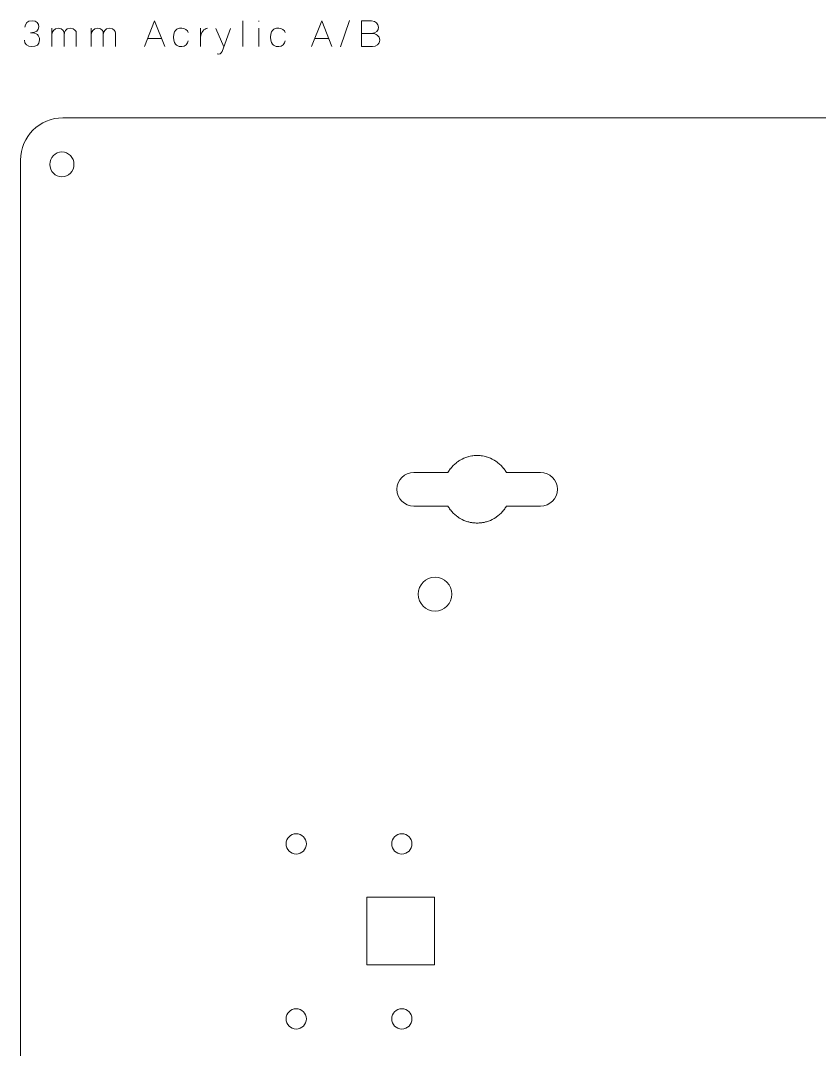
# Model space of a CAD drawing. Header units: inches. Extents: x -20.9 to 23.3, y -6.9 to 3.3.
# Drawn here: x 15.729 to 19.452, y -1.486 to 3.308 of the extents above; entities that cross this region are included whole.
import ezdxf

# ---------------------------------------------------------------- set-up
doc = ezdxf.new("R2010")
doc.units = ezdxf.units.IN
doc.header["$MEASUREMENT"] = 0
doc.layers.add('Layer 1', color=7, linetype='Continuous')

msp = doc.modelspace()

# ---------------------------------------------------------------- linework, layer by layer
at = {"layer": 'Layer 1', "color": 250, "lineweight": 9}
msp.add_lwpolyline([(17.3434, -1.092), (17.3434, -0.7771), (17.6584, -0.7771), (17.6584, -1.092), (17.3434, -1.092)], dxfattribs=at)
at = {"layer": 'Layer 1', "color": 222, "lineweight": 9}
for points, knots in [([(17.2208, 3.1855), (17.2208, 3.1855), (17.2616, 3.3084), (17.2616, 3.3084), (17.2616, 3.3084), (17.2208, 3.1855), (17.2208, 3.1855)], [0, 0, 0, 0, 1, 1, 1, 2, 2, 2, 2]), ([(15.7473, 3.2173), (15.7473, 3.1995), (15.7603, 3.1871), (15.7816, 3.1871), (15.8029, 3.1871), (15.8176, 3.196), (15.8176, 3.218), (15.8176, 3.2399), (15.8046, 3.2518), (15.7756, 3.2518), (15.8044, 3.2516), (15.8138, 3.2634), (15.8138, 3.2794), (15.8138, 3.2954), (15.8056, 3.3079), (15.783, 3.3079), (15.7605, 3.3079), (15.7496, 3.2937), (15.7496, 3.2778), (15.7496, 3.2937), (15.7605, 3.3079), (15.783, 3.3079), (15.8056, 3.3079), (15.8138, 3.2954), (15.8138, 3.2794), (15.8138, 3.2634), (15.8044, 3.2516), (15.7756, 3.2518), (15.8046, 3.2518), (15.8176, 3.2399), (15.8176, 3.218), (15.8176, 3.196), (15.8029, 3.1871), (15.7816, 3.1871), (15.7603, 3.1871), (15.7473, 3.1995), (15.7473, 3.2173)], [0, 0, 0, 0, 1, 1, 1, 2, 2, 2, 3, 3, 3, 4, 4, 4, 5, 5, 5, 6, 6, 6, 7, 7, 7, 8, 8, 8, 9, 9, 9, 10, 10, 10, 11, 11, 11, 12, 12, 12, 12]), ([(15.9318, 3.2504), (15.9318, 3.2581), (15.9268, 3.2724), (15.9056, 3.2726), (15.8845, 3.2728), (15.875, 3.2563), (15.875, 3.2409), (15.875, 3.2563), (15.8845, 3.2728), (15.9056, 3.2726), (15.9268, 3.2724), (15.9318, 3.2581), (15.9318, 3.2504), (15.9318, 3.2504), (15.9318, 3.1871), (15.9318, 3.1871), (15.9318, 3.1871), (15.9318, 3.2504), (15.9318, 3.2504)], [0, 0, 0, 0, 1, 1, 1, 2, 2, 2, 3, 3, 3, 4, 4, 4, 5, 5, 5, 6, 6, 6, 6]), ([(15.875, 3.2726), (15.875, 3.2726), (15.875, 3.1871), (15.875, 3.1871), (15.875, 3.1871), (15.875, 3.2726), (15.875, 3.2726)], [0, 0, 0, 0, 1, 1, 1, 2, 2, 2, 2]), ([(15.9891, 3.2504), (15.9891, 3.2581), (15.9817, 3.2724), (15.9606, 3.2726), (15.9394, 3.2728), (15.9318, 3.2563), (15.9318, 3.2409), (15.9318, 3.2563), (15.9394, 3.2728), (15.9606, 3.2726), (15.9817, 3.2724), (15.9891, 3.2581), (15.9891, 3.2504), (15.9891, 3.2504), (15.9891, 3.1871), (15.9891, 3.1871), (15.9891, 3.1871), (15.9891, 3.2504), (15.9891, 3.2504)], [0, 0, 0, 0, 1, 1, 1, 2, 2, 2, 3, 3, 3, 4, 4, 4, 5, 5, 5, 6, 6, 6, 6]), ([(16.1148, 3.2504), (16.1148, 3.2581), (16.1098, 3.2724), (16.0886, 3.2726), (16.0675, 3.2728), (16.058, 3.2563), (16.058, 3.2409), (16.058, 3.2563), (16.0675, 3.2728), (16.0886, 3.2726), (16.1098, 3.2724), (16.1148, 3.2581), (16.1148, 3.2504), (16.1148, 3.2504), (16.1148, 3.1871), (16.1148, 3.1871), (16.1148, 3.1871), (16.1148, 3.2504), (16.1148, 3.2504)], [0, 0, 0, 0, 1, 1, 1, 2, 2, 2, 3, 3, 3, 4, 4, 4, 5, 5, 5, 6, 6, 6, 6]), ([(16.058, 3.2726), (16.058, 3.2726), (16.058, 3.1871), (16.058, 3.1871), (16.058, 3.1871), (16.058, 3.2726), (16.058, 3.2726)], [0, 0, 0, 0, 1, 1, 1, 2, 2, 2, 2]), ([(16.1721, 3.2504), (16.1721, 3.2581), (16.1647, 3.2724), (16.1436, 3.2726), (16.1224, 3.2728), (16.1148, 3.2563), (16.1148, 3.2409), (16.1148, 3.2563), (16.1224, 3.2728), (16.1436, 3.2726), (16.1647, 3.2724), (16.1721, 3.2581), (16.1721, 3.2504), (16.1721, 3.2504), (16.1721, 3.1871), (16.1721, 3.1871), (16.1721, 3.1871), (16.1721, 3.2504), (16.1721, 3.2504)], [0, 0, 0, 0, 1, 1, 1, 2, 2, 2, 3, 3, 3, 4, 4, 4, 5, 5, 5, 6, 6, 6, 6]), ([(16.3539, 3.3072), (16.3539, 3.3072), (16.4017, 3.1871), (16.4017, 3.1871), (16.4017, 3.1871), (16.3539, 3.3072), (16.3539, 3.3072), (16.3539, 3.3072), (16.3063, 3.1871), (16.3063, 3.1871), (16.3063, 3.1871), (16.3539, 3.3072), (16.3539, 3.3072)], [0, 0, 0, 0, 1, 1, 1, 2, 2, 2, 3, 3, 3, 4, 4, 4, 4]), ([(16.5103, 3.2143), (16.5098, 3.2003), (16.4948, 3.1871), (16.4806, 3.1871), (16.4666, 3.1871), (16.4425, 3.1895), (16.4425, 3.2313), (16.4425, 3.2729), (16.4695, 3.2734), (16.4813, 3.2734), (16.4931, 3.2734), (16.5088, 3.2643), (16.5098, 3.2526), (16.5088, 3.2643), (16.4931, 3.2734), (16.4813, 3.2734), (16.4695, 3.2734), (16.4425, 3.2729), (16.4425, 3.2313), (16.4425, 3.1895), (16.4666, 3.1871), (16.4806, 3.1871), (16.4948, 3.1871), (16.5098, 3.2003), (16.5103, 3.2143)], [0, 0, 0, 0, 1, 1, 1, 2, 2, 2, 3, 3, 3, 4, 4, 4, 5, 5, 5, 6, 6, 6, 7, 7, 7, 8, 8, 8, 8]), ([(16.6006, 3.2726), (16.5851, 3.2728), (16.5674, 3.2499), (16.5679, 3.2308), (16.5674, 3.2499), (16.5851, 3.2728), (16.6006, 3.2726)], [0, 0, 0, 0, 1, 1, 1, 2, 2, 2, 2]), ([(16.5679, 3.2726), (16.5679, 3.2726), (16.5679, 3.1871), (16.5679, 3.1871), (16.5679, 3.1871), (16.5679, 3.2726), (16.5679, 3.2726)], [0, 0, 0, 0, 1, 1, 1, 2, 2, 2, 2]), ([(16.6761, 3.1866), (16.6761, 3.1866), (16.639, 3.2721), (16.639, 3.2721), (16.639, 3.2721), (16.6761, 3.1866), (16.6761, 3.1866)], [0, 0, 0, 0, 1, 1, 1, 2, 2, 2, 2]), ([(16.668, 3.1646), (16.668, 3.1646), (16.7076, 3.2714), (16.7076, 3.2714), (16.7076, 3.2714), (16.668, 3.1646), (16.668, 3.1646), (16.6645, 3.1553), (16.6564, 3.1493), (16.6453, 3.1528), (16.6564, 3.1493), (16.6645, 3.1553), (16.668, 3.1646)], [0, 0, 0, 0, 1, 1, 1, 2, 2, 2, 3, 3, 3, 4, 4, 4, 4]), ([(16.7651, 3.1871), (16.7651, 3.1871), (16.7651, 3.3072), (16.7651, 3.3072), (16.7651, 3.3072), (16.7651, 3.1871), (16.7651, 3.1871)], [0, 0, 0, 0, 1, 1, 1, 2, 2, 2, 2]), ([(16.8388, 3.3044), (16.8388, 3.3044), (16.8388, 3.3074), (16.8388, 3.3074), (16.8388, 3.3074), (16.8388, 3.3044), (16.8388, 3.3044)], [0, 0, 0, 0, 1, 1, 1, 2, 2, 2, 2]), ([(16.8388, 3.1873), (16.8388, 3.1873), (16.8388, 3.2728), (16.8388, 3.2728), (16.8388, 3.2728), (16.8388, 3.187), (16.8388, 3.1873)], [0, 0, 0, 0, 1, 1, 1, 2, 2, 2, 2]), ([(16.9324, 3.1871), (16.9184, 3.1871), (16.8943, 3.1895), (16.8943, 3.2313), (16.8943, 3.2729), (16.9213, 3.2734), (16.9331, 3.2734), (16.9449, 3.2734), (16.9606, 3.2643), (16.9616, 3.2526), (16.9606, 3.2643), (16.9449, 3.2734), (16.9331, 3.2734), (16.9213, 3.2734), (16.8943, 3.2729), (16.8943, 3.2313), (16.8943, 3.1895), (16.9184, 3.1871), (16.9324, 3.1871), (16.9466, 3.1871), (16.9616, 3.2003), (16.9621, 3.2143), (16.9616, 3.2003), (16.9466, 3.1871), (16.9324, 3.1871)], [0, 0, 0, 0, 1, 1, 1, 2, 2, 2, 3, 3, 3, 4, 4, 4, 5, 5, 5, 6, 6, 6, 7, 7, 7, 8, 8, 8, 8]), ([(17.0846, 3.1871), (17.0846, 3.1871), (17.1323, 3.3072), (17.1323, 3.3072), (17.1323, 3.3072), (17.1801, 3.1871), (17.1801, 3.1871), (17.1801, 3.1871), (17.1323, 3.3072), (17.1323, 3.3072), (17.1323, 3.3072), (17.0846, 3.1871), (17.0846, 3.1871)], [0, 0, 0, 0, 1, 1, 1, 2, 2, 2, 3, 3, 3, 4, 4, 4, 4]), ([(17.3636, 3.2489), (17.3876, 3.2489), (17.3974, 3.2634), (17.3969, 3.2779), (17.3962, 3.2924), (17.3861, 3.3072), (17.3639, 3.3072), (17.3639, 3.3072), (17.3174, 3.3072), (17.3174, 3.3072), (17.3174, 3.3072), (17.3174, 3.1871), (17.3174, 3.1871), (17.3174, 3.1871), (17.3686, 3.1871), (17.3686, 3.1871), (17.3876, 3.1871), (17.4026, 3.1985), (17.4026, 3.2174), (17.4022, 3.2364), (17.3864, 3.2489), (17.3636, 3.2489), (17.3864, 3.2489), (17.4022, 3.2364), (17.4026, 3.2174), (17.4026, 3.1985), (17.3876, 3.1871), (17.3686, 3.1871), (17.3686, 3.1871), (17.3174, 3.1871), (17.3174, 3.1871), (17.3174, 3.1871), (17.3174, 3.3072), (17.3174, 3.3072), (17.3174, 3.3072), (17.3639, 3.3072), (17.3639, 3.3072), (17.3861, 3.3072), (17.3962, 3.2924), (17.3969, 3.2779), (17.3974, 3.2634), (17.3876, 3.2489), (17.3636, 3.2489), (17.3636, 3.2489), (17.3174, 3.2489), (17.3174, 3.2489), (17.3174, 3.2489), (17.3636, 3.2489), (17.3636, 3.2489)], [0, 0, 0, 0, 1, 1, 1, 2, 2, 2, 3, 3, 3, 4, 4, 4, 5, 5, 5, 6, 6, 6, 7, 7, 7, 8, 8, 8, 9, 9, 9, 10, 10, 10, 11, 11, 11, 12, 12, 12, 13, 13, 13, 14, 14, 14, 15, 15, 15, 16, 16, 16, 16]), ([(16.3866, 3.2249), (16.3866, 3.2249), (16.3213, 3.2249), (16.3213, 3.2249), (16.3213, 3.2249), (16.3866, 3.2249), (16.3866, 3.2249)], [0, 0, 0, 0, 1, 1, 1, 2, 2, 2, 2]), ([(17.0996, 3.2249), (17.0996, 3.2249), (17.1649, 3.2249), (17.1649, 3.2249), (17.1649, 3.2249), (17.0996, 3.2249), (17.0996, 3.2249)], [0, 0, 0, 0, 1, 1, 1, 2, 2, 2, 2])]:
    msp.add_open_spline(points, degree=3, knots=knots, dxfattribs=at)
at = {"layer": 'Layer 1', "color": 250, "lineweight": 9}
for points, knots in [([(15.8081, -4.9417), (15.7646, -4.9417), (15.7293, -4.9769), (15.7293, -5.0204), (15.7293, -5.0204), (15.7293, -6.0028), (15.7293, -6.0028), (15.7293, -6.1111), (15.8179, -6.1997), (15.9262, -6.1997), (15.9262, -6.1997), (21.438, -6.1997), (21.438, -6.1997), (21.5462, -6.1997), (21.6348, -6.1111), (21.6348, -6.0028), (21.6348, -6.0028), (21.6348, 2.6586), (21.6348, 2.6586), (21.6348, 2.7668), (21.5462, 2.8554), (21.438, 2.8554), (21.438, 2.8554), (15.9262, 2.8554), (15.9262, 2.8554), (15.8179, 2.8554), (15.7293, 2.7668), (15.7293, 2.6586), (15.7293, 2.6586), (15.7293, -3.3909), (15.7293, -3.3909), (15.7293, -3.4343), (15.7646, -3.4696), (15.8081, -3.4696), (15.8081, -3.4696), (15.8854, -3.4696), (15.8854, -3.4696), (15.8854, -3.4696), (15.8854, -3.5363), (15.8854, -3.5363), (15.8854, -3.5363), (15.8081, -3.5363), (15.8081, -3.5363), (15.7646, -3.5363), (15.7293, -3.5716), (15.7293, -3.6151), (15.7293, -3.6151), (15.7293, -4.7962), (15.7293, -4.7962), (15.7293, -4.8397), (15.7646, -4.8749), (15.8081, -4.8749), (15.8081, -4.8749), (15.8854, -4.8749), (15.8854, -4.8749), (15.8854, -4.8749), (15.8854, -4.9417), (15.8854, -4.9417), (15.8854, -4.9417), (15.8081, -4.9417), (15.8081, -4.9417)], [0, 0, 0, 0, 1, 1, 1, 2, 2, 2, 3, 3, 3, 4, 4, 4, 5, 5, 5, 6, 6, 6, 7, 7, 7, 8, 8, 8, 9, 9, 9, 10, 10, 10, 11, 11, 11, 12, 12, 12, 13, 13, 13, 14, 14, 14, 15, 15, 15, 16, 16, 16, 17, 17, 17, 18, 18, 18, 19, 19, 19, 20, 20, 20, 20]), ([(15.9781, 2.6382), (15.9781, 2.6061), (15.953, 2.5801), (15.922, 2.5801), (15.8911, 2.5801), (15.8659, 2.6061), (15.8659, 2.6382), (15.8659, 2.6703), (15.8911, 2.6963), (15.922, 2.6963), (15.953, 2.6963), (15.9781, 2.6703), (15.9781, 2.6382)], [0, 0, 0, 0, 1, 1, 1, 2, 2, 2, 3, 3, 3, 4, 4, 4, 4]), ([(17.5615, 1.0455), (17.5615, 1.0455), (17.7206, 1.0455), (17.7206, 1.0455), (17.7206, 1.0455), (17.7206, 1.0455), (17.7206, 1.0455), (17.7239, 1.0398), (17.7276, 1.0343), (17.7316, 1.0291), (17.7317, 1.0288), (17.7319, 1.0286), (17.7321, 1.0283), (17.7401, 1.0179), (17.7494, 1.0085), (17.7598, 1.0004), (17.7603, 1), (17.7608, 0.9996), (17.7613, 0.9992), (17.7659, 0.9957), (17.7706, 0.9925), (17.7755, 0.9896), (17.7764, 0.989), (17.7773, 0.9884), (17.7782, 0.9879), (17.7891, 0.9816), (17.8008, 0.9766), (17.8131, 0.973), (17.8147, 0.9726), (17.8162, 0.9722), (17.8178, 0.9718), (17.8225, 0.9706), (17.8272, 0.9697), (17.832, 0.9689), (17.8338, 0.9686), (17.8356, 0.9683), (17.8374, 0.9681), (17.8438, 0.9673), (17.8502, 0.9668), (17.8568, 0.9668), (17.8634, 0.9668), (17.8698, 0.9673), (17.8762, 0.9681), (17.878, 0.9683), (17.8798, 0.9686), (17.8816, 0.9689), (17.8864, 0.9697), (17.8911, 0.9706), (17.8958, 0.9718), (17.8974, 0.9722), (17.899, 0.9726), (17.9005, 0.973), (17.9129, 0.9766), (17.9245, 0.9816), (17.9354, 0.9879), (17.9363, 0.9884), (17.9372, 0.989), (17.9382, 0.9896), (17.9431, 0.9925), (17.9478, 0.9957), (17.9523, 0.9992), (17.9528, 0.9996), (17.9533, 1), (17.9538, 1.0004), (17.9642, 1.0085), (17.9735, 1.0179), (17.9815, 1.0283), (17.9817, 1.0286), (17.9819, 1.0288), (17.9821, 1.0291), (17.9861, 1.0343), (17.9897, 1.0398), (17.9931, 1.0455), (17.9931, 1.0455), (17.9931, 1.0455), (17.9931, 1.0455), (17.9931, 1.0455), (18.1521, 1.0455), (18.1521, 1.0455), (18.1956, 1.0455), (18.2308, 1.0808), (18.2308, 1.1242), (18.2308, 1.1677), (18.1956, 1.203), (18.1521, 1.203), (18.1521, 1.203), (17.9931, 1.203), (17.9931, 1.203), (17.9931, 1.203), (17.9931, 1.203), (17.9931, 1.203), (17.9897, 1.2087), (17.9861, 1.2142), (17.9821, 1.2194), (17.9819, 1.2197), (17.9817, 1.2199), (17.9815, 1.2201), (17.9735, 1.2306), (17.9642, 1.24), (17.9538, 1.2481), (17.9533, 1.2485), (17.9528, 1.2489), (17.9523, 1.2493), (17.9478, 1.2527), (17.9431, 1.2559), (17.9382, 1.2589), (17.9372, 1.2595), (17.9363, 1.26), (17.9354, 1.2606), (17.9245, 1.2669), (17.9129, 1.2719), (17.9005, 1.2754), (17.899, 1.2759), (17.8974, 1.2763), (17.8958, 1.2767), (17.8911, 1.2778), (17.8864, 1.2788), (17.8816, 1.2796), (17.8798, 1.2799), (17.878, 1.2802), (17.8762, 1.2804), (17.8698, 1.2812), (17.8634, 1.2817), (17.8568, 1.2817), (17.8502, 1.2817), (17.8438, 1.2812), (17.8374, 1.2804), (17.8356, 1.2802), (17.8338, 1.2799), (17.832, 1.2796), (17.8272, 1.2788), (17.8225, 1.2778), (17.8178, 1.2767), (17.8162, 1.2763), (17.8147, 1.2759), (17.8131, 1.2754), (17.8008, 1.2719), (17.7891, 1.2669), (17.7782, 1.2606), (17.7773, 1.26), (17.7764, 1.2595), (17.7755, 1.2589), (17.7706, 1.2559), (17.7659, 1.2527), (17.7613, 1.2493), (17.7608, 1.2489), (17.7603, 1.2485), (17.7598, 1.2481), (17.7494, 1.24), (17.7401, 1.2306), (17.7321, 1.2201), (17.7319, 1.2199), (17.7317, 1.2197), (17.7316, 1.2194), (17.7276, 1.2142), (17.7239, 1.2087), (17.7206, 1.203), (17.7206, 1.203), (17.7206, 1.203), (17.7206, 1.203), (17.7206, 1.203), (17.5615, 1.203), (17.5615, 1.203), (17.5181, 1.203), (17.4828, 1.1677), (17.4828, 1.1242), (17.4828, 1.0808), (17.5181, 1.0455), (17.5615, 1.0455)], [0, 0, 0, 0, 1, 1, 1, 2, 2, 2, 3, 3, 3, 4, 4, 4, 5, 5, 5, 6, 6, 6, 7, 7, 7, 8, 8, 8, 9, 9, 9, 10, 10, 10, 11, 11, 11, 12, 12, 12, 13, 13, 13, 14, 14, 14, 15, 15, 15, 16, 16, 16, 17, 17, 17, 18, 18, 18, 19, 19, 19, 20, 20, 20, 21, 21, 21, 22, 22, 22, 23, 23, 23, 24, 24, 24, 25, 25, 25, 26, 26, 26, 27, 27, 27, 28, 28, 28, 29, 29, 29, 30, 30, 30, 31, 31, 31, 32, 32, 32, 33, 33, 33, 34, 34, 34, 35, 35, 35, 36, 36, 36, 37, 37, 37, 38, 38, 38, 39, 39, 39, 40, 40, 40, 41, 41, 41, 42, 42, 42, 43, 43, 43, 44, 44, 44, 45, 45, 45, 46, 46, 46, 47, 47, 47, 48, 48, 48, 49, 49, 49, 50, 50, 50, 51, 51, 51, 52, 52, 52, 53, 53, 53, 54, 54, 54, 55, 55, 55, 56, 56, 56, 56]), ([(17.6604, 0.714), (17.6169, 0.714), (17.5817, 0.6788), (17.5817, 0.6353), (17.5817, 0.5918), (17.6169, 0.5565), (17.6604, 0.5565), (17.7039, 0.5565), (17.7391, 0.5918), (17.7391, 0.6353), (17.7391, 0.6788), (17.7039, 0.714), (17.6604, 0.714)], [0, 0, 0, 0, 1, 1, 1, 2, 2, 2, 3, 3, 3, 4, 4, 4, 4]), ([(17.0137, -0.5756), (16.9876, -0.5756), (16.9665, -0.5545), (16.9665, -0.5284), (16.9665, -0.5023), (16.9876, -0.4811), (17.0137, -0.4811), (17.0398, -0.4811), (17.061, -0.5023), (17.061, -0.5284), (17.061, -0.5545), (17.0398, -0.5756), (17.0137, -0.5756)], [0, 0, 0, 0, 1, 1, 1, 2, 2, 2, 3, 3, 3, 4, 4, 4, 4]), ([(17.5058, -0.5756), (17.4797, -0.5756), (17.4586, -0.5545), (17.4586, -0.5284), (17.4586, -0.5023), (17.4797, -0.4811), (17.5058, -0.4811), (17.5319, -0.4811), (17.5531, -0.5023), (17.5531, -0.5284), (17.5531, -0.5545), (17.5319, -0.5756), (17.5058, -0.5756)], [0, 0, 0, 0, 1, 1, 1, 2, 2, 2, 3, 3, 3, 4, 4, 4, 4]), ([(17.0137, -1.3909), (16.9876, -1.3909), (16.9665, -1.3698), (16.9665, -1.3437), (16.9665, -1.3176), (16.9876, -1.2964), (17.0137, -1.2964), (17.0398, -1.2964), (17.061, -1.3176), (17.061, -1.3437), (17.061, -1.3698), (17.0398, -1.3909), (17.0137, -1.3909)], [0, 0, 0, 0, 1, 1, 1, 2, 2, 2, 3, 3, 3, 4, 4, 4, 4]), ([(17.5058, -1.3909), (17.4797, -1.3909), (17.4586, -1.3698), (17.4586, -1.3437), (17.4586, -1.3176), (17.4797, -1.2964), (17.5058, -1.2964), (17.5319, -1.2964), (17.5531, -1.3176), (17.5531, -1.3437), (17.5531, -1.3698), (17.5319, -1.3909), (17.5058, -1.3909)], [0, 0, 0, 0, 1, 1, 1, 2, 2, 2, 3, 3, 3, 4, 4, 4, 4])]:
    msp.add_open_spline(points, degree=3, knots=knots, dxfattribs=at)

doc.saveas('drawing.dxf')
